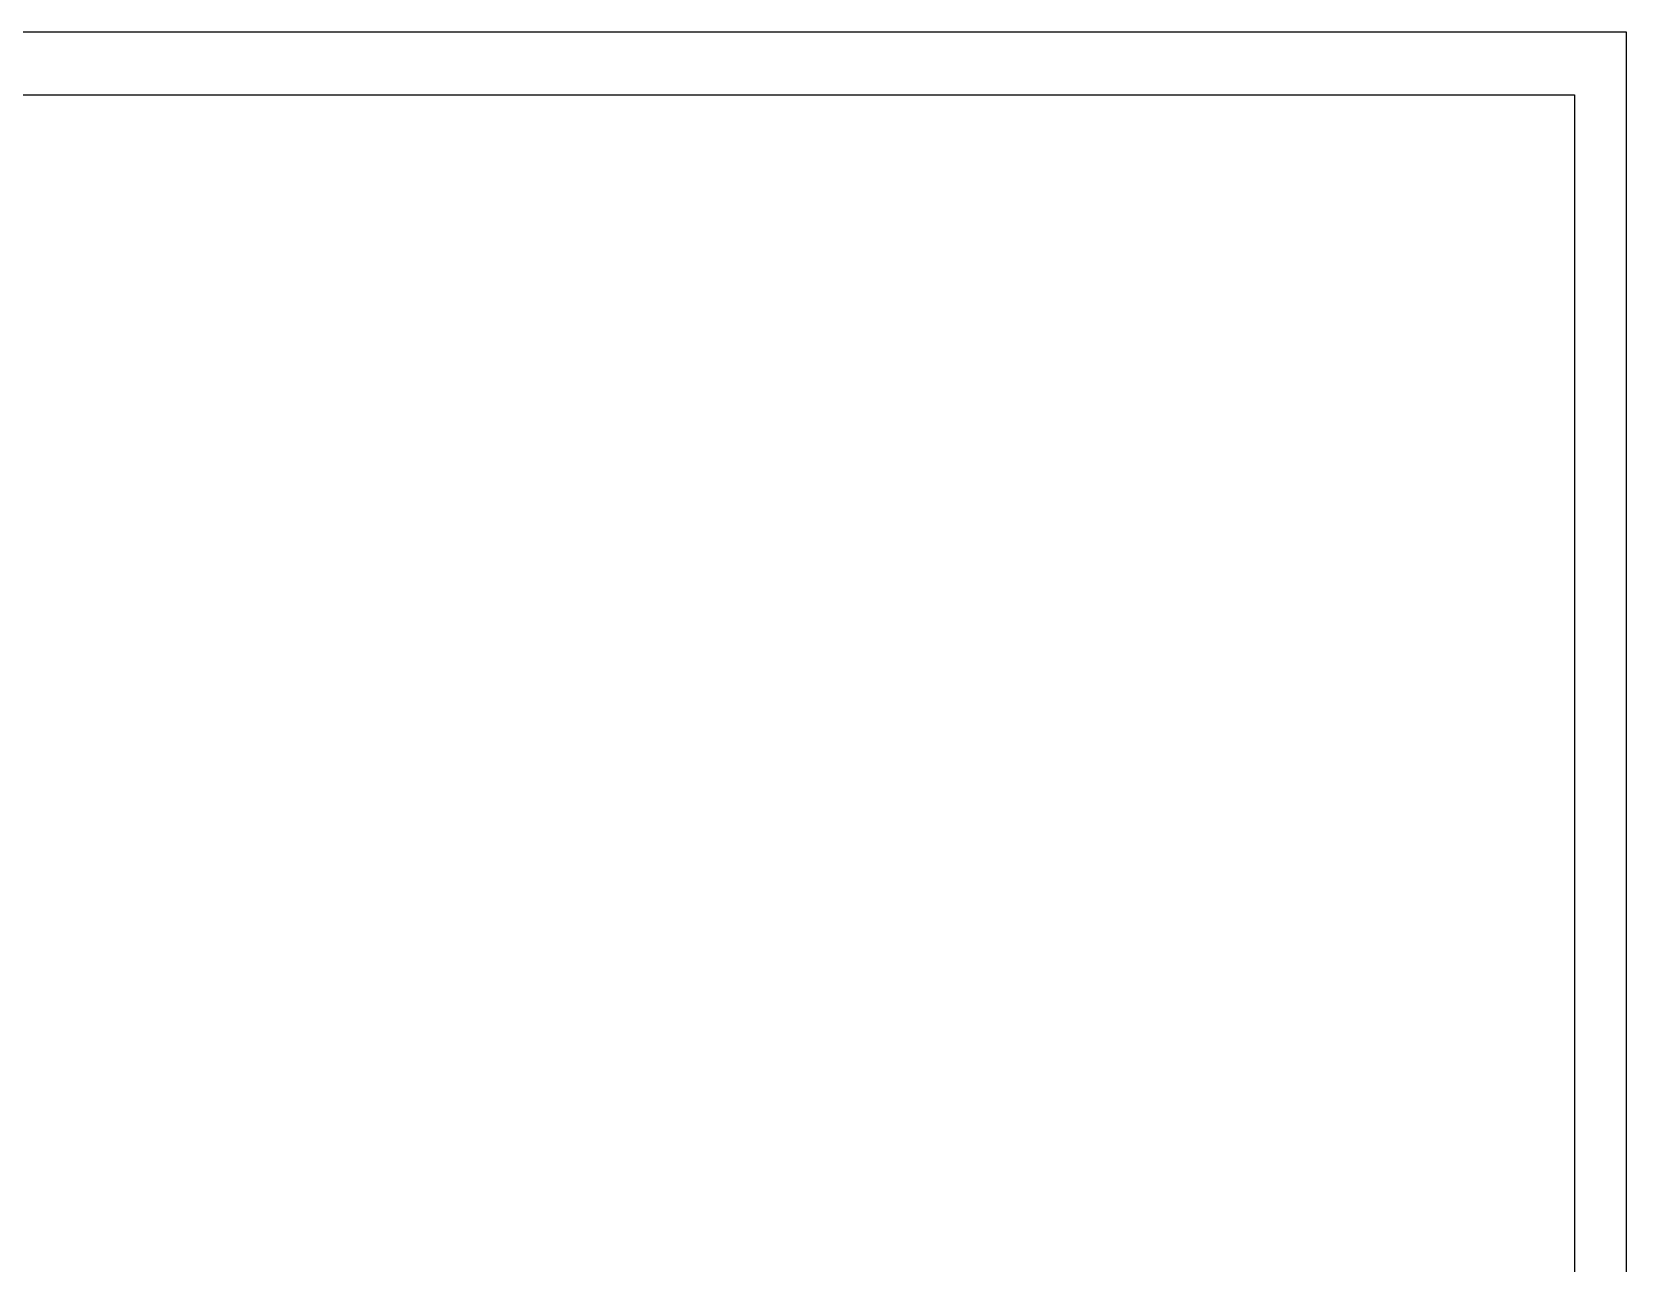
# Model space of a CAD drawing. Extents: x 0.5 to 20, y -0.3 to 15.2.
# Drawn here: x 10.24 to 19.07, y 8.4 to 15.22 of the extents above; entities that cross this region are included whole.
import ezdxf

# ---------------------------------------------------------------- set-up
doc = ezdxf.new("R2010")
doc.units = 0
doc.header["$MEASUREMENT"] = 0
doc.layers.add('LAYER_1', color=7, linetype='CONTINUOUS')

msp = doc.modelspace()

# ---------------------------------------------------------------- linework, layer by layer
at = {"layer": 'LAYER_1', "color": 250}
for points in [[(15.63433, 0.77687), (15.63433, 0.77687), (0.50002, 0.77687), (0.50002, 0.77687), (0.50002, 0.77687), (0.50002, 0.77687), (0.50001, 0.77687), (0.50001, 0.77687), (0.50001, 0.77687), (0.50001, 0.77687), (0.5, 0.77687), (0.5, 0.77687), (0.5, 0.77687), (0.5, 0.77687), (0.5, 15.22313), (0.5, 15.22313), (0.5, 15.22313), (0.5, 15.22313), (19.07376, 15.22313), (19.07376, 15.22313), (19.07376, 15.22313), (19.07376, 15.22313), (19.07376, 7.82141), (19.07376, 7.82141)], [(15.63433, 1.1255), (15.63433, 1.1255), (0.7869, 1.1255), (0.7869, 1.1255), (0.7869, 1.1255), (0.7869, 1.1255), (0.78689, 1.1255), (0.78689, 1.1255), (0.78689, 1.1255), (0.78689, 1.1255), (0.78688, 1.1255), (0.78688, 1.1255), (0.78688, 1.1255), (0.78688, 1.1255), (0.78688, 14.8745), (0.78688, 14.8745), (0.78688, 14.8745), (0.78688, 14.8745), (18.78688, 14.8745), (18.78688, 14.8745), (18.78688, 14.8745), (18.78688, 14.8745), (18.78688, 7.82141), (18.78688, 7.82141)]]:
    msp.add_open_spline(points, degree=3, knots=[0, 0, 0, 0, 0.1428571, 0.1428571, 0.1428571, 0.1428571, 0.2857143, 0.2857143, 0.2857143, 0.2857143, 0.4285714, 0.4285714, 0.4285714, 0.4285714, 0.5714286, 0.5714286, 0.5714286, 0.5714286, 0.7142857, 0.7142857, 0.7142857, 0.7142857, 1, 1, 1, 1], dxfattribs=at)

doc.saveas('drawing.dxf')
